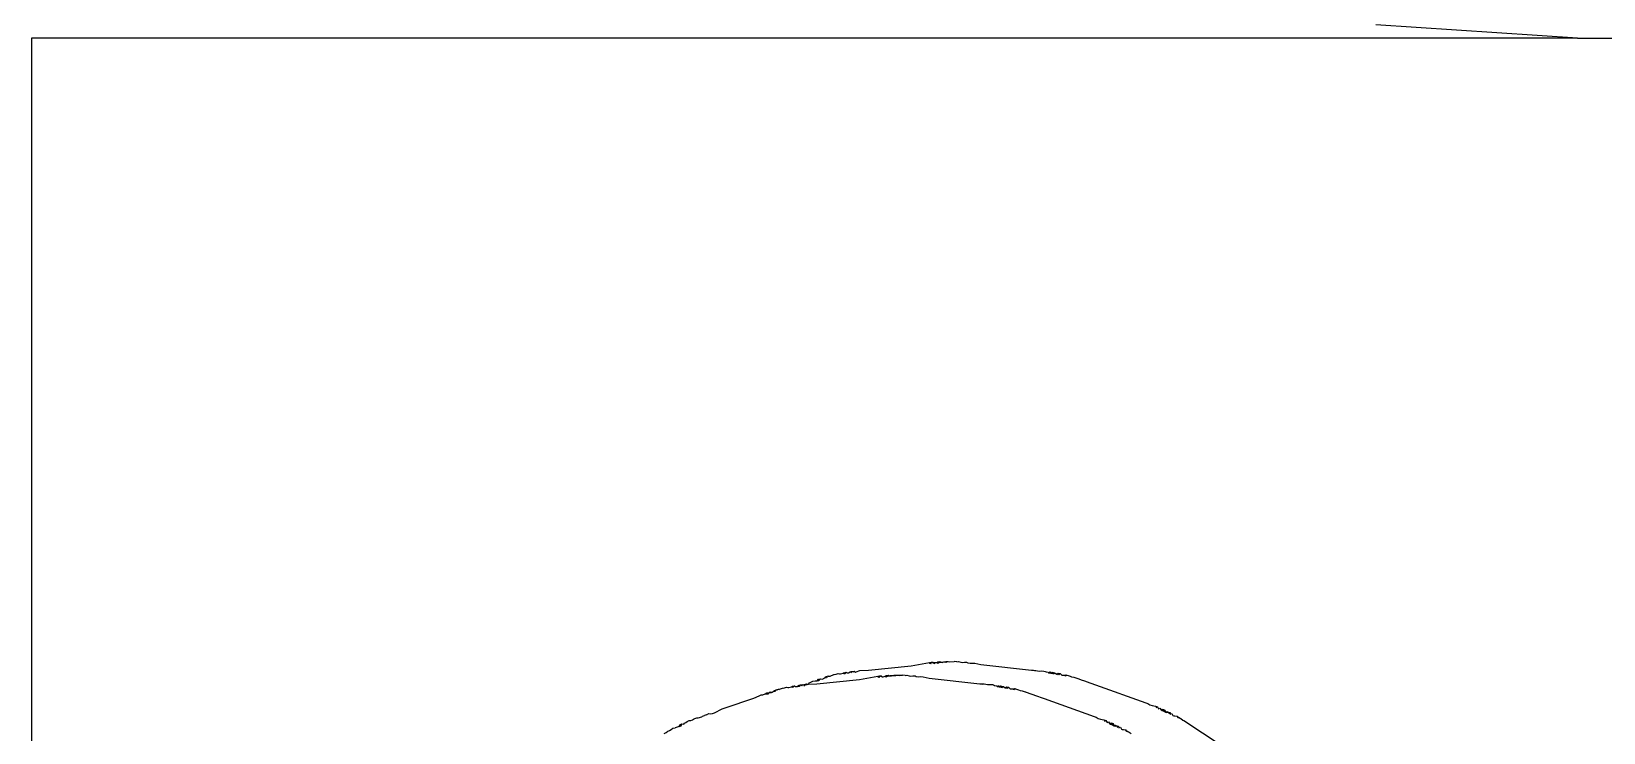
# Model space of a CAD drawing. Header units: inches. Extents: x 9636 to 21597, y -10243 to 557.
# Drawn here: x 14662.354 to 14665.14, y -8335.266 to -8334.023 of the extents above; entities that cross this region are included whole.
import ezdxf

# ---------------------------------------------------------------- set-up
doc = ezdxf.new("R2010")
doc.units = ezdxf.units.IN
doc.header["$MEASUREMENT"] = 0
doc.layers.add('Edges', color=7, linetype='Continuous')

# ---------------------------------------------------------------- blocks, each defined once
blk = doc.blocks.new('FF')
at = {"layer": 'Edges', "color": 252, "true_color": 0x939598}
for p, q in [((14665.0942, -8334.0351), (14662.3541, -8334.0351)), ((14662.3541, -8334.0351), (14662.3541, -8337.4603)), ((14665.0942, -8334.0351), (14664.7366, -8334.0117)), ((14665.0942, -8334.0351), (14665.7792, -8334.0351)), ((14663.8376, -8335.1554), (14663.9132, -8335.1478)), ((14663.9132, -8335.1478), (14663.9456, -8335.1419)), ((14663.9456, -8335.1419), (14663.9494, -8335.1415)), ((14663.9456, -8335.1419), (14663.9475, -8335.142)), ((14663.9459, -8335.1443), (14663.9475, -8335.142)), ((14663.9475, -8335.142), (14663.9494, -8335.1415)), ((14663.9477, -8335.144), (14663.9494, -8335.1415)), ((14663.9494, -8335.1415), (14663.9512, -8335.1415)), ((14663.9494, -8335.1415), (14663.953, -8335.1432)), ((14663.9512, -8335.1415), (14663.953, -8335.1432)), ((14663.9512, -8335.1415), (14663.9548, -8335.1416)), ((14663.953, -8335.1432), (14663.9548, -8335.1416)), ((14663.953, -8335.1432), (14663.9549, -8335.1435)), ((14663.9548, -8335.1416), (14663.9583, -8335.1417)), ((14663.9583, -8335.1417), (14663.9601, -8335.1405)), ((14663.9583, -8335.1417), (14663.9602, -8335.1429)), ((14663.9601, -8335.1405), (14663.9639, -8335.1403)), ((14663.9601, -8335.1405), (14663.9621, -8335.1418)), ((14663.9602, -8335.1429), (14663.9621, -8335.1418)), ((14663.9621, -8335.1418), (14663.9655, -8335.1413)), ((14663.9639, -8335.1403), (14663.9655, -8335.1413)), ((14663.9655, -8335.1413), (14663.9674, -8335.141)), ((14663.9655, -8335.1413), (14663.9693, -8335.142)), ((14663.9674, -8335.141), (14663.9701, -8335.1408)), ((14663.9701, -8335.1408), (14663.9746, -8335.1399)), ((14663.9701, -8335.1408), (14663.9746, -8335.1414)), ((14663.9746, -8335.1399), (14663.9784, -8335.1398)), ((14663.9746, -8335.1399), (14663.9765, -8335.1412)), ((14663.9784, -8335.1398), (14663.9818, -8335.1407)), ((14663.9818, -8335.1407), (14663.9891, -8335.1399)), ((14663.994, -8335.1405), (14663.9891, -8335.1399)), ((14663.994, -8335.1405), (14663.9968, -8335.1402)), ((14663.9968, -8335.1402), (14664.0012, -8335.1413)), ((14664.0012, -8335.1413), (14664.0041, -8335.1416)), ((14664.0041, -8335.1416), (14664.0075, -8335.141)), ((14664.0075, -8335.141), (14664.0113, -8335.1414)), ((14664.0113, -8335.1414), (14664.0134, -8335.1427)), ((14664.0134, -8335.1427), (14664.0175, -8335.1431)), ((14664.0175, -8335.1431), (14664.0219, -8335.1428)), ((14664.0219, -8335.1428), (14664.0257, -8335.1433)), ((14664.0257, -8335.1433), (14664.0363, -8335.1452)), ((14664.0363, -8335.1452), (14664.1262, -8335.1555)), ((14663.7258, -8335.1808), (14663.7269, -8335.1795)), ((14663.7269, -8335.1795), (14663.7309, -8335.1804)), ((14663.7269, -8335.1795), (14663.7287, -8335.1808)), ((14663.7287, -8335.1808), (14663.7309, -8335.1804)), ((14663.7309, -8335.1804), (14663.7323, -8335.1777)), ((14663.7309, -8335.1804), (14663.7461, -8335.1795)), ((14663.7323, -8335.1777), (14663.7354, -8335.1766)), ((14663.7354, -8335.1766), (14663.7389, -8335.1752)), ((14663.7389, -8335.1752), (14663.7432, -8335.1741)), ((14663.7432, -8335.1741), (14663.7465, -8335.1745)), ((14663.7461, -8335.1795), (14663.8217, -8335.1719)), ((14663.7465, -8335.1745), (14663.7487, -8335.1715)), ((14663.7465, -8335.1745), (14663.7497, -8335.1737)), ((14663.7487, -8335.1715), (14663.7515, -8335.1712)), ((14663.7487, -8335.1715), (14663.7514, -8335.173)), ((14663.7515, -8335.1712), (14663.7532, -8335.1705)), ((14663.7532, -8335.1705), (14663.7563, -8335.1711)), ((14663.7563, -8335.1711), (14663.758, -8335.1704)), ((14663.758, -8335.1704), (14663.7599, -8335.169)), ((14663.7623, -8335.167), (14663.7599, -8335.169)), ((14663.7599, -8335.169), (14663.7629, -8335.1685)), ((14663.766, -8335.166), (14663.7623, -8335.167)), ((14663.7623, -8335.167), (14663.7647, -8335.1678)), ((14663.766, -8335.166), (14663.7696, -8335.1659)), ((14663.7696, -8335.1659), (14663.7762, -8335.1633)), ((14663.7762, -8335.1633), (14663.7799, -8335.1624)), ((14663.7781, -8335.1631), (14663.7799, -8335.1624)), ((14663.7799, -8335.1624), (14663.7836, -8335.1616)), ((14663.7836, -8335.1616), (14663.7859, -8335.1622)), ((14663.7859, -8335.1622), (14663.7879, -8335.162)), ((14663.7879, -8335.162), (14663.7924, -8335.1606)), ((14663.7924, -8335.1606), (14663.7941, -8335.1596)), ((14663.7937, -8335.1613), (14663.7959, -8335.1611)), ((14663.7941, -8335.1596), (14663.7959, -8335.1611)), ((14663.7959, -8335.1611), (14663.7979, -8335.159)), ((14663.7979, -8335.159), (14663.7992, -8335.1603)), ((14663.7992, -8335.1603), (14663.8023, -8335.1604)), ((14663.8023, -8335.1604), (14663.8065, -8335.158)), ((14663.8023, -8335.1604), (14663.8051, -8335.1584)), ((14663.8051, -8335.1584), (14663.8065, -8335.158)), ((14663.8051, -8335.1584), (14663.8071, -8335.1594)), ((14663.8065, -8335.158), (14663.8085, -8335.1575)), ((14663.8085, -8335.1575), (14663.8123, -8335.157)), ((14663.8085, -8335.1575), (14663.8113, -8335.1585)), ((14663.8113, -8335.1585), (14663.8123, -8335.157)), ((14663.8123, -8335.157), (14663.8143, -8335.159)), ((14663.8143, -8335.159), (14663.8202, -8335.1566)), ((14663.8202, -8335.1566), (14663.8223, -8335.1562)), ((14663.8217, -8335.1719), (14663.8541, -8335.1661)), ((14663.8223, -8335.1562), (14663.8376, -8335.1554)), ((14663.8541, -8335.1661), (14663.8579, -8335.1657)), ((14663.8541, -8335.1661), (14663.8561, -8335.1661)), ((14663.8544, -8335.1685), (14663.8561, -8335.1661)), ((14663.8561, -8335.1661), (14663.8579, -8335.1657)), ((14663.8563, -8335.1682), (14663.8579, -8335.1657)), ((14663.8579, -8335.1657), (14663.8597, -8335.1657)), ((14663.8579, -8335.1657), (14663.8616, -8335.1674)), ((14663.8597, -8335.1657), (14663.8616, -8335.1674)), ((14663.8616, -8335.1674), (14663.8637, -8335.167)), ((14663.8637, -8335.167), (14663.8668, -8335.1659)), ((14663.8668, -8335.1659), (14663.8686, -8335.1647)), ((14663.8668, -8335.1659), (14663.8706, -8335.166)), ((14663.8668, -8335.1659), (14663.8688, -8335.1671)), ((14663.8686, -8335.1647), (14663.8724, -8335.1644)), ((14663.8688, -8335.1671), (14663.8706, -8335.166)), ((14663.8706, -8335.166), (14663.874, -8335.1654)), ((14663.8724, -8335.1644), (14663.874, -8335.1654)), ((14663.874, -8335.1654), (14663.8759, -8335.1651)), ((14663.874, -8335.1654), (14663.8779, -8335.1661)), ((14663.8759, -8335.1651), (14663.8787, -8335.1649)), ((14663.8787, -8335.1649), (14663.881, -8335.1651)), ((14663.881, -8335.1651), (14663.8832, -8335.164)), ((14663.881, -8335.1651), (14663.8832, -8335.1656)), ((14663.8832, -8335.164), (14663.887, -8335.164)), ((14663.8832, -8335.164), (14663.8851, -8335.1654)), ((14663.887, -8335.164), (14663.8908, -8335.164)), ((14663.8908, -8335.164), (14663.8947, -8335.1644)), ((14663.8908, -8335.164), (14663.8926, -8335.1646)), ((14663.8947, -8335.1644), (14663.8977, -8335.1641)), ((14663.9025, -8335.1646), (14663.8977, -8335.1641)), ((14663.9025, -8335.1646), (14663.9054, -8335.1644)), ((14663.9054, -8335.1644), (14663.9098, -8335.1655)), ((14663.9098, -8335.1655), (14663.9127, -8335.1658)), ((14663.9127, -8335.1658), (14663.916, -8335.1652)), ((14663.916, -8335.1652), (14663.9199, -8335.1656)), ((14663.9199, -8335.1656), (14663.9219, -8335.1668)), ((14663.9219, -8335.1668), (14663.9261, -8335.1673)), ((14663.9261, -8335.1673), (14663.9305, -8335.1669)), ((14663.9305, -8335.1669), (14663.9343, -8335.1675)), ((14663.9343, -8335.1675), (14663.9448, -8335.1694)), ((14663.9448, -8335.1694), (14664.0348, -8335.1796)), ((14664.0348, -8335.1796), (14664.0386, -8335.1798)), ((14664.0386, -8335.1798), (14664.0425, -8335.1799)), ((14664.0402, -8335.1805), (14664.0425, -8335.1799)), ((14664.0425, -8335.1799), (14664.0486, -8335.1811)), ((14664.1262, -8335.1555), (14664.13, -8335.1556)), ((14664.13, -8335.1556), (14664.1339, -8335.1558)), ((14664.1316, -8335.1563), (14664.1339, -8335.1558)), ((14664.1339, -8335.1558), (14664.14, -8335.157)), ((14664.14, -8335.157), (14664.1446, -8335.1566)), ((14664.1446, -8335.1566), (14664.1484, -8335.157)), ((14664.1484, -8335.157), (14664.1505, -8335.1575)), ((14664.1505, -8335.1575), (14664.1522, -8335.1583)), ((14664.1522, -8335.1583), (14664.1556, -8335.1587)), ((14664.1556, -8335.1587), (14664.1566, -8335.1604)), ((14664.1566, -8335.1604), (14664.1591, -8335.1583)), ((14664.1566, -8335.1604), (14664.1604, -8335.161)), ((14664.1591, -8335.1583), (14664.1604, -8335.161)), ((14664.1604, -8335.161), (14664.1628, -8335.1589)), ((14664.1604, -8335.161), (14664.1641, -8335.1616)), ((14664.1628, -8335.1589), (14664.1664, -8335.1599)), ((14664.1641, -8335.1616), (14664.1656, -8335.1619)), ((14664.1664, -8335.1599), (14664.1675, -8335.1622)), ((14664.1664, -8335.1599), (14664.1682, -8335.1605)), ((14664.1682, -8335.1605), (14664.1713, -8335.1626)), ((14664.1713, -8335.1626), (14664.1733, -8335.1607)), ((14664.1713, -8335.1626), (14664.1727, -8335.1631)), ((14664.1733, -8335.1607), (14664.1746, -8335.1634)), ((14664.1733, -8335.1607), (14664.1771, -8335.1615)), ((14664.1746, -8335.1634), (14664.1771, -8335.1615)), ((14664.1771, -8335.1615), (14664.1798, -8335.1642)), ((14664.1798, -8335.1642), (14664.1817, -8335.1645)), ((14664.1817, -8335.1645), (14664.1837, -8335.1643)), ((14664.1837, -8335.1643), (14664.1874, -8335.1639)), ((14664.1837, -8335.1643), (14664.1869, -8335.1654)), ((14664.1874, -8335.1639), (14664.1911, -8335.1648)), ((14664.1874, -8335.1639), (14664.1889, -8335.1657)), ((14664.1911, -8335.1648), (14664.1947, -8335.1658)), ((14664.1947, -8335.1658), (14664.1975, -8335.1671)), ((14664.1975, -8335.1671), (14664.2013, -8335.1677)), ((14664.2013, -8335.1677), (14664.2049, -8335.1689)), ((14664.2049, -8335.1689), (14664.2085, -8335.17)), ((14664.2049, -8335.1689), (14664.2069, -8335.1697)), ((14664.2069, -8335.1697), (14664.2085, -8335.17)), ((14664.2085, -8335.17), (14664.2164, -8335.1731)), ((14664.2164, -8335.1731), (14664.2184, -8335.1736)), ((14664.2184, -8335.1736), (14664.2219, -8335.1749)), ((14664.2219, -8335.1749), (14664.2233, -8335.1754)), ((14664.2233, -8335.1754), (14664.24, -8335.1816)), ((14663.5868, -8335.2212), (14663.6309, -8335.2065)), ((14663.6309, -8335.2065), (14663.6343, -8335.205)), ((14663.6343, -8335.205), (14663.6439, -8335.2008)), ((14663.6439, -8335.2008), (14663.6474, -8335.1993)), ((14663.6474, -8335.1993), (14663.6503, -8335.1991)), ((14663.6503, -8335.1991), (14663.6545, -8335.1976)), ((14663.6545, -8335.1976), (14663.6573, -8335.1956)), ((14663.6545, -8335.1976), (14663.6582, -8335.1979)), ((14663.6573, -8335.1956), (14663.6613, -8335.1952)), ((14663.6573, -8335.1956), (14663.66, -8335.1972)), ((14663.66, -8335.1972), (14663.6613, -8335.1952)), ((14663.6638, -8335.1943), (14663.6613, -8335.1952)), ((14663.6613, -8335.1952), (14663.6648, -8335.1953)), ((14663.6638, -8335.1943), (14663.6666, -8335.1946)), ((14663.6666, -8335.1946), (14663.6683, -8335.1933)), ((14663.6683, -8335.1933), (14663.6709, -8335.1912)), ((14663.6683, -8335.1933), (14663.6715, -8335.1927)), ((14663.6709, -8335.1912), (14663.6745, -8335.1902)), ((14663.6745, -8335.1902), (14663.6715, -8335.1927)), ((14663.6715, -8335.1927), (14663.6732, -8335.192)), ((14663.6745, -8335.1902), (14663.6782, -8335.1892)), ((14663.6745, -8335.1902), (14663.6759, -8335.19)), ((14663.6759, -8335.19), (14663.6782, -8335.1892)), ((14663.6782, -8335.1892), (14663.6816, -8335.1887)), ((14663.6782, -8335.1892), (14663.6799, -8335.1894)), ((14663.6816, -8335.1887), (14663.6848, -8335.1875)), ((14663.6848, -8335.1875), (14663.6885, -8335.1866)), ((14663.6866, -8335.1873), (14663.6885, -8335.1866)), ((14663.6885, -8335.1866), (14663.6922, -8335.1858)), ((14663.6922, -8335.1858), (14663.6944, -8335.1864)), ((14663.6944, -8335.1864), (14663.6965, -8335.1861)), ((14663.6965, -8335.1861), (14663.7009, -8335.1848)), ((14663.7009, -8335.1848), (14663.7027, -8335.1838)), ((14663.7023, -8335.1855), (14663.7045, -8335.1852)), ((14663.7027, -8335.1838), (14663.7064, -8335.1831)), ((14663.7045, -8335.1852), (14663.7064, -8335.1831)), ((14663.7064, -8335.1831), (14663.7078, -8335.1844)), ((14663.7078, -8335.1844), (14663.7109, -8335.1845)), ((14663.7109, -8335.1845), (14663.7136, -8335.1825)), ((14663.7109, -8335.1845), (14663.7139, -8335.1839)), ((14663.7136, -8335.1825), (14663.715, -8335.1822)), ((14663.7136, -8335.1825), (14663.7156, -8335.1835)), ((14663.7139, -8335.1839), (14663.717, -8335.1816)), ((14663.7139, -8335.1839), (14663.715, -8335.1822)), ((14663.715, -8335.1822), (14663.717, -8335.1816)), ((14663.7156, -8335.1835), (14663.717, -8335.1816)), ((14663.717, -8335.1816), (14663.7208, -8335.1812)), ((14663.717, -8335.1816), (14663.7198, -8335.1827)), ((14663.7208, -8335.1812), (14663.7184, -8335.1829)), ((14663.7198, -8335.1827), (14663.7208, -8335.1812)), ((14663.7208, -8335.1812), (14663.7227, -8335.181)), ((14663.7227, -8335.181), (14663.7258, -8335.1808)), ((14663.7228, -8335.1832), (14663.7258, -8335.1808)), ((14663.7258, -8335.1808), (14663.7287, -8335.1808)), ((14664.0486, -8335.1811), (14664.0532, -8335.1807)), ((14664.0532, -8335.1807), (14664.057, -8335.1811)), ((14664.057, -8335.1811), (14664.0591, -8335.1816)), ((14664.0591, -8335.1816), (14664.0608, -8335.1825)), ((14664.0608, -8335.1825), (14664.0642, -8335.1829)), ((14664.0642, -8335.1829), (14664.0652, -8335.1846)), ((14664.0652, -8335.1846), (14664.0676, -8335.1825)), ((14664.0652, -8335.1846), (14664.0689, -8335.1852)), ((14664.0676, -8335.1825), (14664.0689, -8335.1852)), ((14664.0689, -8335.1852), (14664.0714, -8335.183)), ((14664.0689, -8335.1852), (14664.0727, -8335.1857)), ((14664.0714, -8335.183), (14664.075, -8335.1841)), ((14664.0727, -8335.1857), (14664.0742, -8335.1861)), ((14664.075, -8335.1841), (14664.076, -8335.1864)), ((14664.075, -8335.1841), (14664.0768, -8335.1846)), ((14664.0768, -8335.1846), (14664.0798, -8335.1867)), ((14664.0798, -8335.1867), (14664.0819, -8335.1849)), ((14664.0798, -8335.1867), (14664.0813, -8335.1872)), ((14664.0819, -8335.1849), (14664.0831, -8335.1875)), ((14664.0819, -8335.1849), (14664.0856, -8335.1856)), ((14664.0831, -8335.1875), (14664.0856, -8335.1856)), ((14664.0856, -8335.1856), (14664.0884, -8335.1884)), ((14664.0884, -8335.1884), (14664.0902, -8335.1887)), ((14664.0902, -8335.1887), (14664.0923, -8335.1884)), ((14664.0923, -8335.1884), (14664.096, -8335.188)), ((14664.0923, -8335.1884), (14664.0955, -8335.1895)), ((14664.096, -8335.188), (14664.0996, -8335.189)), ((14664.096, -8335.188), (14664.0974, -8335.1899)), ((14664.0996, -8335.189), (14664.1033, -8335.19)), ((14664.1033, -8335.19), (14664.1061, -8335.1913)), ((14664.1061, -8335.1913), (14664.1098, -8335.1919)), ((14664.1098, -8335.1919), (14664.1134, -8335.193)), ((14664.1134, -8335.193), (14664.117, -8335.1942)), ((14664.1134, -8335.193), (14664.1155, -8335.1939)), ((14664.1155, -8335.1939), (14664.117, -8335.1942)), ((14664.117, -8335.1942), (14664.125, -8335.1973)), ((14664.125, -8335.1973), (14664.1269, -8335.1977)), ((14664.1269, -8335.1977), (14664.1304, -8335.1991)), ((14664.1304, -8335.1991), (14664.1319, -8335.1996)), ((14664.1319, -8335.1996), (14664.1486, -8335.2057)), ((14664.1486, -8335.2057), (14664.2376, -8335.2374)), ((14664.24, -8335.1816), (14664.329, -8335.2133)), ((14663.5431, -8335.2368), (14663.5468, -8335.2357)), ((14663.5505, -8335.2347), (14663.5468, -8335.2357)), ((14663.5505, -8335.2347), (14663.5545, -8335.2325)), ((14663.5545, -8335.2325), (14663.5571, -8335.233)), ((14663.5571, -8335.233), (14663.5609, -8335.2321)), ((14663.5609, -8335.2321), (14663.5646, -8335.2313)), ((14663.5646, -8335.2313), (14663.5782, -8335.2242)), ((14663.5782, -8335.2242), (14663.5868, -8335.2212)), ((14664.329, -8335.2133), (14664.3326, -8335.2144)), ((14664.3326, -8335.2144), (14664.3362, -8335.2166)), ((14664.3362, -8335.2166), (14664.34, -8335.218)), ((14664.34, -8335.218), (14664.3462, -8335.2191)), ((14664.3462, -8335.2191), (14664.3497, -8335.2205)), ((14664.347, -8335.2216), (14664.3497, -8335.2205)), ((14664.3497, -8335.2205), (14664.3516, -8335.2238)), ((14664.3516, -8335.2238), (14664.3539, -8335.2229)), ((14664.3539, -8335.2229), (14664.3563, -8335.2259)), ((14664.3563, -8335.2259), (14664.3593, -8335.2245)), ((14664.3563, -8335.2259), (14664.3596, -8335.2275)), ((14664.3563, -8335.2259), (14664.358, -8335.2267)), ((14664.358, -8335.2267), (14664.3605, -8335.2253)), ((14664.358, -8335.2267), (14664.3596, -8335.2275)), ((14664.3593, -8335.2245), (14664.3596, -8335.2275)), ((14664.3596, -8335.2275), (14664.3627, -8335.2261)), ((14664.3596, -8335.2275), (14664.3613, -8335.2282)), ((14664.3605, -8335.2253), (14664.3627, -8335.2261)), ((14664.3613, -8335.2282), (14664.3643, -8335.2297)), ((14664.3627, -8335.2261), (14664.3643, -8335.2297)), ((14664.3643, -8335.2297), (14664.3668, -8335.2287)), ((14664.3643, -8335.2297), (14664.366, -8335.2305)), ((14664.366, -8335.2305), (14664.3686, -8335.2298)), ((14664.3668, -8335.2287), (14664.3686, -8335.2298)), ((14664.3686, -8335.2298), (14664.3706, -8335.2326)), ((14664.3686, -8335.2298), (14664.372, -8335.2306)), ((14664.372, -8335.2306), (14664.3723, -8335.2334)), ((14664.3723, -8335.2334), (14664.3753, -8335.2323)), ((14664.3753, -8335.2323), (14664.377, -8335.2356)), ((14664.377, -8335.2356), (14664.3787, -8335.2364)), ((14664.3787, -8335.2364), (14664.3805, -8335.2362)), ((14664.3805, -8335.2362), (14664.3844, -8335.2372)), ((14663.479, -8335.2659), (14663.4818, -8335.2636)), ((14663.4818, -8335.2636), (14663.485, -8335.2623)), ((14663.485, -8335.2623), (14663.4875, -8335.2603)), ((14663.4875, -8335.2603), (14663.4908, -8335.2585)), ((14663.4908, -8335.2585), (14663.4948, -8335.2577)), ((14663.5019, -8335.2552), (14663.4948, -8335.2577)), ((14663.5019, -8335.2552), (14663.5033, -8335.2521)), ((14663.5019, -8335.2552), (14663.5056, -8335.2538)), ((14663.5033, -8335.2521), (14663.5066, -8335.2505)), ((14663.5053, -8335.2513), (14663.5066, -8335.2505)), ((14663.5056, -8335.2538), (14663.5053, -8335.2513)), ((14663.5056, -8335.2538), (14663.5066, -8335.2505)), ((14663.5066, -8335.2505), (14663.5102, -8335.2514)), ((14663.5102, -8335.2514), (14663.5113, -8335.2492)), ((14663.5113, -8335.2492), (14663.5136, -8335.2484)), ((14663.5136, -8335.2484), (14663.5162, -8335.2463)), ((14663.5162, -8335.2463), (14663.5196, -8335.2449)), ((14663.5196, -8335.2449), (14663.5228, -8335.2447)), ((14663.5228, -8335.2447), (14663.5256, -8335.2437)), ((14663.5256, -8335.2437), (14663.5274, -8335.2423)), ((14663.5274, -8335.2423), (14663.5295, -8335.2412)), ((14663.5295, -8335.2412), (14663.5331, -8335.24)), ((14663.5331, -8335.24), (14663.5359, -8335.2401)), ((14663.5359, -8335.2401), (14663.5419, -8335.2383)), ((14663.5419, -8335.2383), (14663.5431, -8335.2368)), ((14664.2376, -8335.2374), (14664.2412, -8335.2386)), ((14664.2412, -8335.2386), (14664.2447, -8335.2408)), ((14664.2447, -8335.2408), (14664.2486, -8335.2421)), ((14664.2486, -8335.2421), (14664.2547, -8335.2433)), ((14664.2547, -8335.2433), (14664.2582, -8335.2447)), ((14664.2556, -8335.2458), (14664.2582, -8335.2447)), ((14664.2582, -8335.2447), (14664.2602, -8335.2479)), ((14664.2602, -8335.2479), (14664.2625, -8335.2471)), ((14664.2625, -8335.2471), (14664.2648, -8335.2501)), ((14664.2648, -8335.2501), (14664.2679, -8335.2487)), ((14664.2648, -8335.2501), (14664.2682, -8335.2517)), ((14664.2648, -8335.2501), (14664.2665, -8335.2509)), ((14664.2665, -8335.2509), (14664.269, -8335.2494)), ((14664.2665, -8335.2509), (14664.2682, -8335.2517)), ((14664.2679, -8335.2487), (14664.2682, -8335.2517)), ((14664.2682, -8335.2517), (14664.2713, -8335.2502)), ((14664.2682, -8335.2517), (14664.2699, -8335.2524)), ((14664.269, -8335.2494), (14664.2713, -8335.2502)), ((14664.2699, -8335.2524), (14664.2729, -8335.2538)), ((14664.2713, -8335.2502), (14664.2729, -8335.2538)), ((14664.2729, -8335.2538), (14664.2753, -8335.2528)), ((14664.2729, -8335.2538), (14664.2745, -8335.2546)), ((14664.2745, -8335.2546), (14664.2771, -8335.254)), ((14664.2753, -8335.2528), (14664.2771, -8335.254)), ((14664.2771, -8335.254), (14664.2792, -8335.2568)), ((14664.2771, -8335.254), (14664.2806, -8335.2547)), ((14664.2806, -8335.2547), (14664.2809, -8335.2576)), ((14664.2809, -8335.2576), (14664.2839, -8335.2564)), ((14664.2839, -8335.2564), (14664.2856, -8335.2597)), ((14664.2856, -8335.2597), (14664.2872, -8335.2605)), ((14664.2872, -8335.2605), (14664.2891, -8335.2603)), ((14664.2891, -8335.2603), (14664.2929, -8335.2614)), ((14664.2929, -8335.2614), (14664.2961, -8335.2633)), ((14664.2929, -8335.2614), (14664.2945, -8335.2639)), ((14664.2961, -8335.2633), (14664.2992, -8335.2652)), ((14664.2961, -8335.2633), (14664.2969, -8335.265)), ((14664.3844, -8335.2372), (14664.3875, -8335.2391)), ((14664.3844, -8335.2372), (14664.3859, -8335.2397)), ((14664.3875, -8335.2391), (14664.3907, -8335.241)), ((14664.3875, -8335.2391), (14664.3884, -8335.2409)), ((14664.3907, -8335.241), (14664.3946, -8335.2438)), ((14664.3946, -8335.2438), (14664.3962, -8335.2445)), ((14664.3962, -8335.2445), (14664.4957, -8335.3103)), ((14663.4756, -8335.2674), (14663.479, -8335.2659)), ((14664.2992, -8335.2652), (14664.3032, -8335.2679))]:
    blk.add_line(p, q, dxfattribs=at)

msp = doc.modelspace()

# ---------------------------------------------------------------- block references
at = {"color": 18, "true_color": 0x000000}
msp.add_blockref('FF', (0, 0), dxfattribs=at)

doc.saveas('drawing.dxf')
